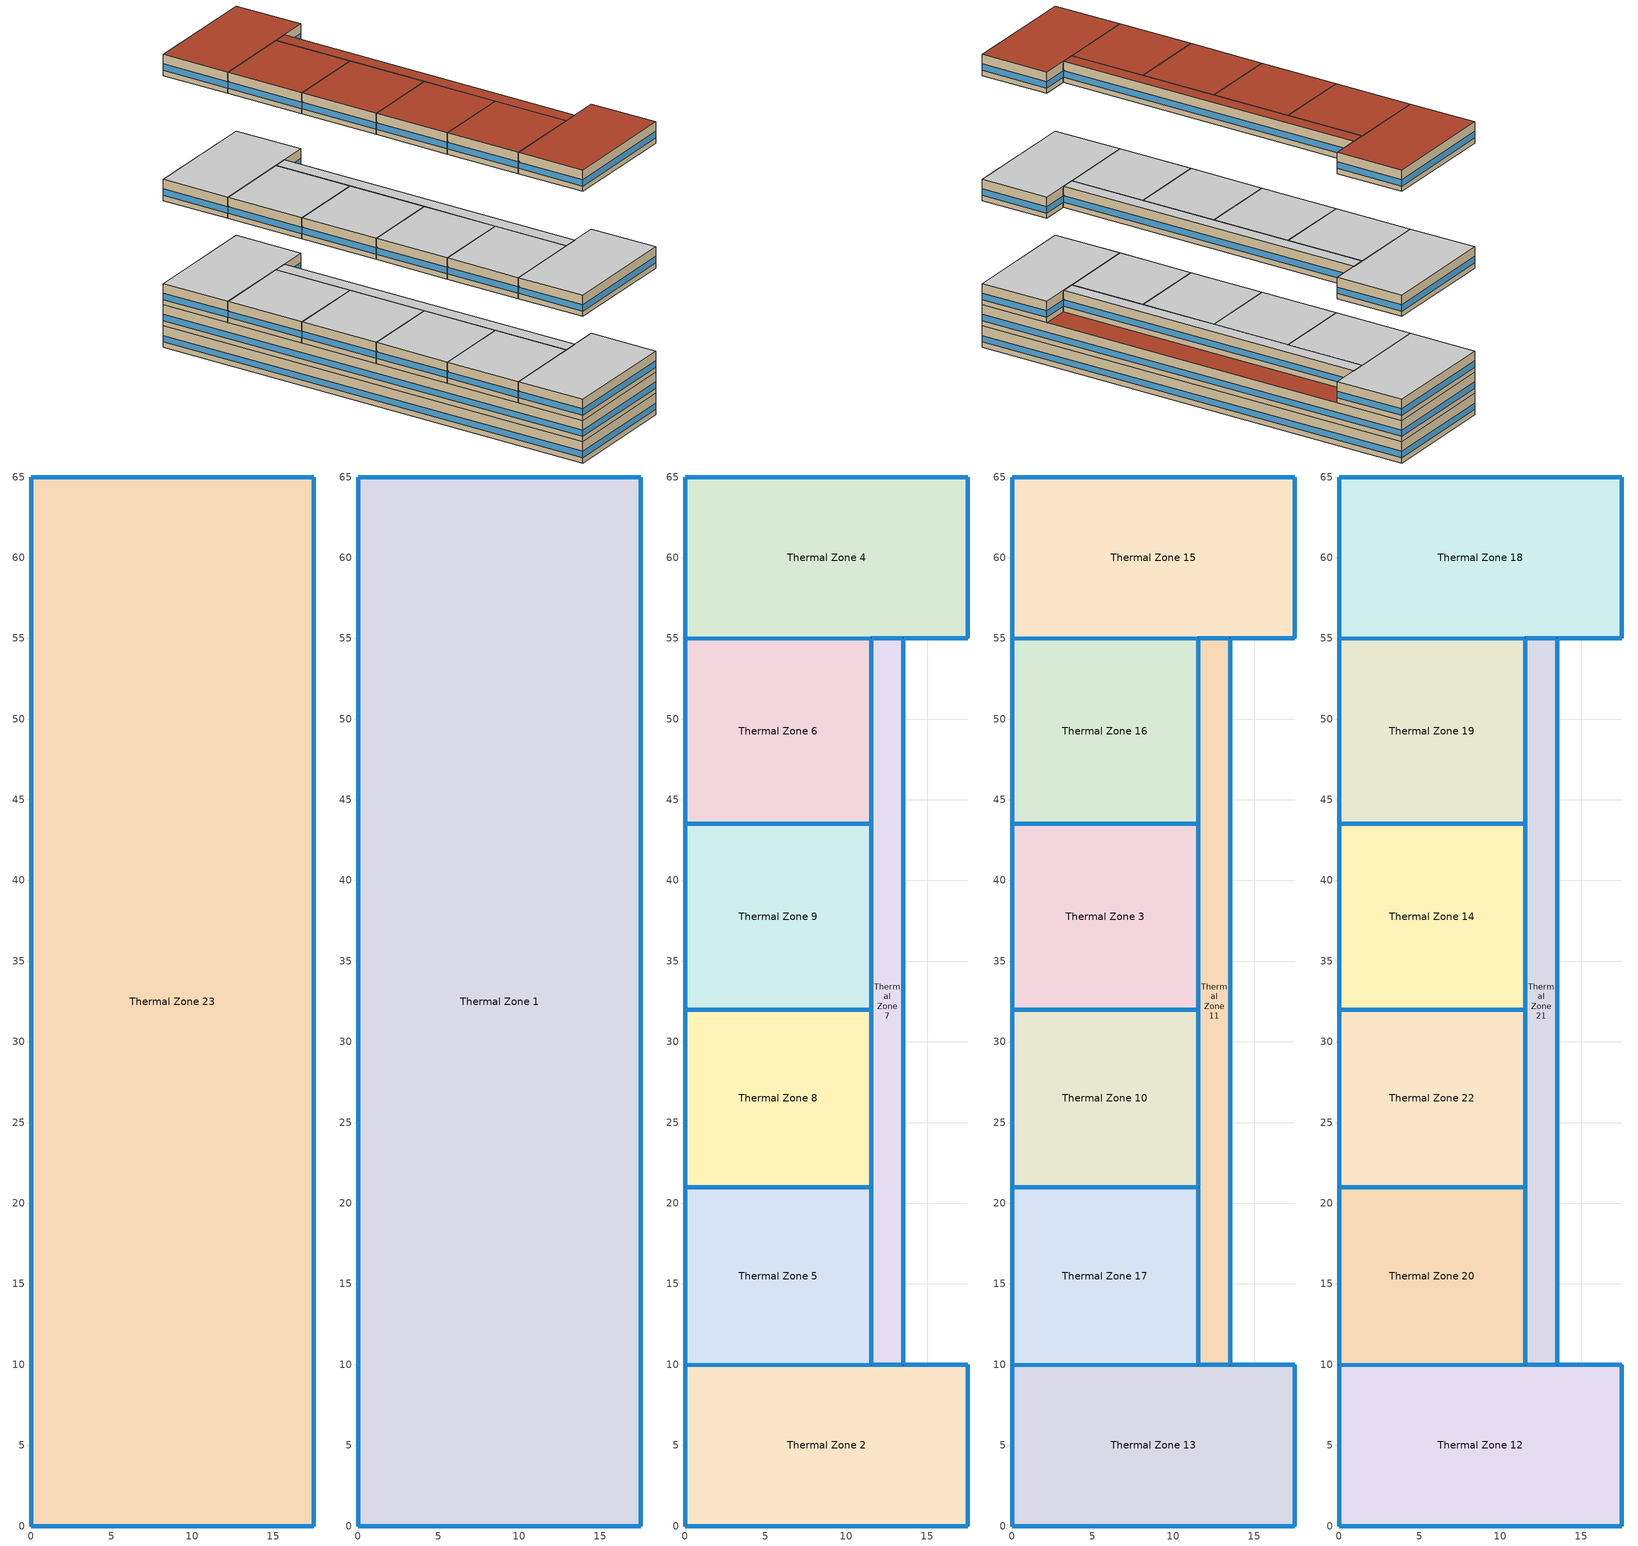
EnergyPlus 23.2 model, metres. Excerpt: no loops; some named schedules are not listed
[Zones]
Thermal Zone 23
 floor ground (Generic Ground Slab 6A pre1980): 17.53,65 17.53,0 0,0 0,65 z0
 wall outside (Surface 149 c tbd): 0,0 17.53,0 z0:3.05
 wall outside (Surface 150 c tbd): 0,65 0,0 z0:3.05
 wall outside (Surface 151 c tbd): 17.53,65 0,65 z0:3.05
 wall outside (Surface 152 c tbd): 17.53,0 17.53,65 z0:3.05
 window (Customized Fenestration: u=3.36): 0.03,0 17.5,0 / 0,64.97 0,0.03 / 17.5,65 0.03,65 / 17.53,0.03 17.53,64.97 z0.76:1.68
 roof outside (Typical IEAD Roof pre1980): 17.53,0 17.53,65 0,65 0,0 z3.05
Thermal Zone 1
 floor ground (Generic Ground Slab 6A pre1980): 17.53,65 17.53,0 0,0 0,65 z3.05
 wall outside (Surface 155 c tbd): 0,0 17.53,0 z3.05:6.1
 wall outside (Surface 156 c tbd): 0,65 0,0 z3.05:6.1
 wall outside (Surface 157 c tbd): 17.53,65 0,65 z3.05:6.1
 wall outside (Surface 158 c tbd): 17.53,0 17.53,65 z3.05:6.1
 window (Customized Fenestration: u=3.36): 0.03,0 17.5,0 / 0,64.97 0,0.03 / 17.5,65 0.03,65 / 17.53,0.03 17.53,64.97 z3.81:4.73
 roof outside (Surface 159 c tbd): 17.53,0 17.53,65 0,65 0,0 z6.1
Thermal Zone 2
 floor ground (Generic Ground Slab 6A pre1980): 17.53,10 17.53,0 0,0 0,9.97 11.53,10 z6.1
 wall outside (Generic Exterior Wall Uninsulated): 13.53,10 11.53,10 0,9.97 z6.1:9.14
 wall outside (Surface 3 c tbd): 17.53,10 13.53,10 z6.1:9.14
 wall outside (Surface 4 c tbd): 17.53,0 17.53,10 z6.1:9.14
 wall outside (Surface 5 c tbd): 0,0 17.53,0 z6.1:9.14
 wall outside (Surface 6 c tbd): 0,9.97 0,0 z6.1:9.14
 window (Customized Fenestration: u=3.36): 13.5,10 11.56,10 z6.86:7.8; 17.5,10 13.56,10 / 17.53,0.03 17.53,9.97 / 0.03,0 17.5,0 / 0,9.94 0,0.03 / 11.5,10 0.03,9.97 z6.86:7.78
 ceiling adiabatic (Generic Interior Floor): 17.53,0 17.53,10 11.53,10 0,9.97 0,0 z9.14
Thermal Zone 4
 floor ground (Generic Ground Slab 6A pre1980): 17.53,65 17.53,55 11.53,55 0,54.97 0,65 z6.1
 wall outside (Surface 43 c tbd): 0,65 0,54.97 z6.1:9.14
 wall outside (Surface 44 c tbd): 17.53,65 0,65 z6.1:9.14
 wall outside (Surface 45 c tbd): 17.53,55 17.53,65 z6.1:9.14
 wall outside (Surface 46 c tbd): 13.53,55 17.53,55 z6.1:9.14
 wall outside (Generic Exterior Wall Uninsulated): 0,54.97 11.53,55 13.53,55 z6.1:9.14
 window (Customized Fenestration: u=3.36): 0,64.97 0,55 / 17.5,65 0.03,65 / 17.53,55.03 17.53,64.97 / 13.56,55 17.5,55 / 0.03,54.97 11.5,55 z6.86:7.78; 11.56,55 13.5,55 z6.86:7.8
 ceiling adiabatic (Generic Interior Floor): 0,54.97 11.53,55 17.53,55 17.53,65 0,65 z9.14
Thermal Zone 5
 floor ground (Generic Ground Slab 6A pre1980): 11.53,21 11.53,10 0,9.97 0,21 z6.1
 wall outside (Generic Exterior Wall Uninsulated): 0,9.97 11.53,10 11.53,21 0,21 z6.1:9.14
 wall outside (Surface 12 c tbd): 0,21 0,9.97 z6.1:9.14
 window (Customized Fenestration: u=3.36): 11.53,10.03 11.53,20.97 / 0.03,9.97 11.5,10 / 0,20.97 0,10 / 11.5,21 0.03,21 z6.86:7.78
 ceiling adiabatic (Generic Interior Floor): 0,9.97 11.53,10 11.53,21 0,21 z9.14
Thermal Zone 6
 floor ground (Generic Ground Slab 6A pre1980): 11.53,55 11.53,43.5 0,43.5 0,54.97 z6.1
 wall outside (Surface 37 c tbd): 0,54.97 0,43.5 z6.1:9.14
 wall outside (Generic Exterior Wall Uninsulated): 0,43.5 11.53,43.5 11.53,55 0,54.97 z6.1:9.14
 window (Customized Fenestration: u=3.36): 0,54.94 0,43.53 / 11.5,55 0.03,54.97 / 11.53,43.53 11.53,54.97 / 0.03,43.5 11.5,43.5 z6.86:7.78
 ceiling adiabatic (Generic Interior Floor): 11.53,43.5 11.53,55 0,54.97 0,43.5 z9.14
Thermal Zone 7
 floor ground (Generic Ground Slab 6A pre1980): 13.53,55 13.53,10 11.53,10 11.53,55 z6.1
 wall outside (Surface 16 c tbd): 13.53,10 13.53,55 z6.1:9.14
 wall outside (Generic Exterior Wall Uninsulated): 13.53,55 11.53,55 11.53,43.5 11.53,32 11.53,21 11.53,10 13.53,10 z6.1:9.14
 window (Customized Fenestration: u=3.36): 13.53,10.03 13.53,54.97 z6.86:7.77; 11.56,10 13.5,10 / 13.5,55 11.56,55 z6.86:7.8; 11.53,20.97 11.53,10.03 / 11.53,31.97 11.53,21.03 / 11.53,43.47 11.53,32.03 / 11.53,54.97 11.53,43.53 z6.86:7.78
 ceiling adiabatic (Generic Interior Floor): 13.53,10 13.53,55 11.53,55 11.53,10 z9.14
Thermal Zone 8
 floor ground (Generic Ground Slab 6A pre1980): 11.53,32 11.53,21 0,21 0,32 z6.1
 wall outside (Generic Exterior Wall Uninsulated): 0,21 11.53,21 11.53,32 0,32 z6.1:9.14
 wall outside (Surface 27 c tbd): 0,32 0,21 z6.1:9.14
 window (Customized Fenestration: u=3.36): 11.53,21.03 11.53,31.97 / 0.03,21 11.5,21 / 0,31.97 0,21.03 / 11.5,32 0.03,32 z6.86:7.78
 ceiling adiabatic (Generic Interior Floor): 11.53,21 11.53,32 0,32 0,21 z9.14
Thermal Zone 9
 floor ground (Generic Ground Slab 6A pre1980): 11.53,43.5 11.53,32 0,32 0,43.5 z6.1
 wall outside (Generic Exterior Wall Uninsulated): 0,32 11.53,32 11.53,43.5 0,43.5 z6.1:9.14
 wall outside (Surface 33 c tbd): 0,43.5 0,32 z6.1:9.14
 window (Customized Fenestration: u=3.36): 11.53,32.03 11.53,43.47 / 0.03,32 11.5,32 / 0,43.47 0,32.03 / 11.5,43.5 0.03,43.5 z6.86:7.78
 ceiling adiabatic (Generic Interior Floor): 11.53,32 11.53,43.5 0,43.5 0,32 z9.14
Thermal Zone 10
 floor adiabatic (Generic Interior Floor): 11.53,32 11.53,21 0,21 0,32 z21.1
 wall outside (Surface 57 c tbd): 11.53,21 11.53,32 z21.1:24.14
 wall outside (Surface 58 c tbd): 0,21 11.53,21 z21.1:24.14
 wall outside (Surface 59 c tbd): 0,32 0,21 z21.1:24.14
 wall outside (Surface 60 c tbd): 11.53,32 0,32 z21.1:24.14
 window (Customized Fenestration: u=3.36): 11.53,21.03 11.53,31.97 / 0.03,21 11.5,21 / 0,31.97 0,21.03 / 11.5,32 0.03,32 z21.86:22.78
 ceiling adiabatic (Generic Interior Floor): 11.53,21 11.53,32 0,32 0,21 z24.14
Thermal Zone 11
 floor adiabatic (Generic Interior Floor): 13.53,55 13.53,10 11.53,10 11.53,55 z21.1
 wall outside (Surface 63 c tbd): 13.53,10 13.53,55 z21.1:24.14
 wall outside (Surface 64 c tbd): 11.53,10 13.53,10 z21.1:24.14
 wall outside (Surface 65 c tbd): 11.53,21 11.53,10 z21.1:24.14
 wall outside (Surface 66 c tbd): 11.53,32 11.53,21 z21.1:24.14
 wall outside (Surface 67 c tbd): 11.53,43.5 11.53,32 z21.1:24.14
 wall outside (Surface 68 c tbd): 11.53,55 11.53,43.5 z21.1:24.14
 wall outside (Surface 69 c tbd): 13.53,55 11.53,55 z21.1:24.14
 window (Customized Fenestration: u=3.36): 13.53,10.03 13.53,54.97 z21.86:22.77; 11.56,10 13.5,10 / 13.5,55 11.56,55 z21.86:22.8; 11.53,20.97 11.53,10.03 / 11.53,31.97 11.53,21.03 / 11.53,43.47 11.53,32.03 / 11.53,54.97 11.53,43.53 z21.86:22.78
 ceiling adiabatic (Generic Interior Floor): 13.53,10 13.53,55 11.53,55 11.53,10 z24.14
Thermal Zone 13
 floor adiabatic (Generic Interior Floor): 17.53,10 17.53,0 0,0 0,9.97 11.53,10 z21.1
 wall outside (Surface 72 c tbd): 13.53,10 11.53,10 z21.1:24.14
 wall outside (Surface 73 c tbd): 17.53,10 13.53,10 z21.1:24.14
 wall outside (Surface 74 c tbd): 17.53,0 17.53,10 z21.1:24.14
 wall outside (Surface 75 c tbd): 0,0 17.53,0 z21.1:24.14
 wall outside (Surface 76 c tbd): 0,9.97 0,0 z21.1:24.14
 wall outside (Surface 77 c tbd): 11.53,10 0,9.97 z21.1:24.14
 window (Customized Fenestration: u=3.36): 13.5,10 11.56,10 z21.86:22.8; 17.5,10 13.56,10 / 17.53,0.03 17.53,9.97 / 0.03,0 17.5,0 / 0,9.94 0,0.03 / 11.5,10 0.03,9.97 z21.86:22.78
 ceiling adiabatic (Generic Interior Floor): 17.53,0 17.53,10 11.53,10 0,9.97 0,0 z24.14
Thermal Zone 15
 floor adiabatic (Generic Interior Floor): 17.53,65 17.53,55 11.53,55 0,54.97 0,65 z21.1
 wall outside (Surface 80 c tbd): 0,65 0,54.97 z21.1:24.14
 wall outside (Surface 81 c tbd): 17.53,65 0,65 z21.1:24.14
 wall outside (Surface 82 c tbd): 17.53,55 17.53,65 z21.1:24.14
 wall outside (Surface 83 c tbd): 13.53,55 17.53,55 z21.1:24.14
 wall outside (Surface 84 c tbd): 11.53,55 13.53,55 z21.1:24.14
 wall outside (Surface 85 c tbd): 0,54.97 11.53,55 z21.1:24.14
 window (Customized Fenestration: u=3.36): 0,64.97 0,55 / 17.5,65 0.03,65 / 17.53,55.03 17.53,64.97 / 13.56,55 17.5,55 / 0.03,54.97 11.5,55 z21.86:22.78; 11.56,55 13.5,55 z21.86:22.8
 ceiling adiabatic (Generic Interior Floor): 0,54.97 11.53,55 17.53,55 17.53,65 0,65 z24.14
Thermal Zone 16
 floor adiabatic (Generic Interior Floor): 11.53,55 11.53,43.5 0,43.5 0,54.97 z21.1
 wall outside (Surface 88 c tbd): 0,54.97 0,43.5 z21.1:24.14
 wall outside (Surface 89 c tbd): 11.53,55 0,54.97 z21.1:24.14
 wall outside (Surface 90 c tbd): 11.53,43.5 11.53,55 z21.1:24.14
 wall outside (Surface 91 c tbd): 0,43.5 11.53,43.5 z21.1:24.14
 window (Customized Fenestration: u=3.36): 0,54.94 0,43.53 / 11.5,55 0.03,54.97 / 11.53,43.53 11.53,54.97 / 0.03,43.5 11.5,43.5 z21.86:22.78
 ceiling adiabatic (Generic Interior Floor): 11.53,43.5 11.53,55 0,54.97 0,43.5 z24.14
Thermal Zone 17
 floor adiabatic (Generic Interior Floor): 11.53,21 11.53,10 0,9.97 0,21 z21.1
 wall outside (Surface 94 c tbd): 11.53,10 11.53,21 z21.1:24.14
 wall outside (Surface 95 c tbd): 0,9.97 11.53,10 z21.1:24.14
 wall outside (Surface 96 c tbd): 0,21 0,9.97 z21.1:24.14
 wall outside (Surface 97 c tbd): 11.53,21 0,21 z21.1:24.14
 window (Customized Fenestration: u=3.36): 11.53,10.03 11.53,20.97 / 0.03,9.97 11.5,10 / 0,20.97 0,10 / 11.5,21 0.03,21 z21.86:22.78
 ceiling adiabatic (Generic Interior Floor): 0,9.97 11.53,10 11.53,21 0,21 z24.14
Thermal Zone 3
 floor adiabatic (Generic Interior Floor): 11.53,43.5 11.53,32 0,32 0,43.5 z21.1
 wall outside (Surface 51 c tbd): 11.53,32 11.53,43.5 z21.1:24.14
 wall outside (Surface 52 c tbd): 0,32 11.53,32 z21.1:24.14
 wall outside (Surface 53 c tbd): 0,43.5 0,32 z21.1:24.14
 wall outside (Surface 54 c tbd): 11.53,43.5 0,43.5 z21.1:24.14
 window (Customized Fenestration: u=3.36): 11.53,32.03 11.53,43.47 / 0.03,32 11.5,32 / 0,43.47 0,32.03 / 11.5,43.5 0.03,43.5 z21.86:22.78
 ceiling adiabatic (Generic Interior Floor): 11.53,32 11.53,43.5 0,43.5 0,32 z24.14
Thermal Zone 12
 floor adiabatic (Generic Interior Floor): 17.53,10 17.53,0 0,0 0,9.97 11.53,10 z39.1
 wall outside (Surface 141 c tbd): 13.53,10 11.53,10 z39.1:42.14
 wall outside (Surface 142 c tbd): 17.53,10 13.53,10 z39.1:42.14
 wall outside (Surface 143 c tbd): 17.53,0 17.53,10 z39.1:42.14
 wall outside (Surface 144 c tbd): 0,0 17.53,0 z39.1:42.14
 wall outside (Surface 145 c tbd): 0,9.97 0,0 z39.1:42.14
 wall outside (Surface 146 c tbd): 11.53,10 0,9.97 z39.1:42.14
 window (Customized Fenestration: u=3.36): 13.5,10 11.56,10 z39.86:40.8; 17.5,10 13.56,10 / 17.53,0.03 17.53,9.97 / 0.03,0 17.5,0 / 0,9.94 0,0.03 / 11.5,10 0.03,9.97 z39.86:40.78
 roof outside (Surface 147 c tbd): 17.53,0 17.53,10 11.53,10 0,9.97 0,0 z42.14
Thermal Zone 14
 floor adiabatic (Generic Interior Floor): 11.53,43.5 11.53,32 0,32 0,43.5 z39.1
 wall outside (Surface 120 c tbd): 11.53,32 11.53,43.5 z39.1:42.14
 wall outside (Surface 121 c tbd): 0,32 11.53,32 z39.1:42.14
 wall outside (Surface 122 c tbd): 0,43.5 0,32 z39.1:42.14
 wall outside (Surface 123 c tbd): 11.53,43.5 0,43.5 z39.1:42.14
 window (Customized Fenestration: u=3.36): 11.53,32.03 11.53,43.47 / 0.03,32 11.5,32 / 0,43.47 0,32.03 / 11.5,43.5 0.03,43.5 z39.86:40.78
 roof outside (Surface 124 c tbd): 11.53,32 11.53,43.5 0,43.5 0,32 z42.14
Thermal Zone 18
 floor adiabatic (Generic Interior Floor): 17.53,65 17.53,55 11.53,55 0,54.97 0,65 z39.1
 wall outside (Surface 100 c tbd): 0,65 0,54.97 z39.1:42.14
 wall outside (Surface 101 c tbd): 17.53,65 0,65 z39.1:42.14
 wall outside (Surface 102 c tbd): 17.53,55 17.53,65 z39.1:42.14
 wall outside (Surface 103 c tbd): 13.53,55 17.53,55 z39.1:42.14
 wall outside (Surface 104 c tbd): 11.53,55 13.53,55 z39.1:42.14
 wall outside (Surface 105 c tbd): 0,54.97 11.53,55 z39.1:42.14
 window (Customized Fenestration: u=3.36): 0,64.97 0,55 / 17.5,65 0.03,65 / 17.53,55.03 17.53,64.97 / 13.56,55 17.5,55 / 0.03,54.97 11.5,55 z39.86:40.78; 11.56,55 13.5,55 z39.86:40.8
 roof outside (Surface 106 c tbd): 0,54.97 11.53,55 17.53,55 17.53,65 0,65 z42.14
Thermal Zone 19
 floor adiabatic (Generic Interior Floor): 11.53,55 11.53,43.5 0,43.5 0,54.97 z39.1
 wall outside (Surface 108 c tbd): 0,54.97 0,43.5 z39.1:42.14
 wall outside (Surface 109 c tbd): 11.53,55 0,54.97 z39.1:42.14
 wall outside (Surface 110 c tbd): 11.53,43.5 11.53,55 z39.1:42.14
 wall outside (Surface 111 c tbd): 0,43.5 11.53,43.5 z39.1:42.14
 window (Customized Fenestration: u=3.36): 0,54.94 0,43.53 / 11.5,55 0.03,54.97 / 11.53,43.53 11.53,54.97 / 0.03,43.5 11.5,43.5 z39.86:40.78
 roof outside (Surface 112 c tbd): 11.53,43.5 11.53,55 0,54.97 0,43.5 z42.14
Thermal Zone 20
 floor adiabatic (Generic Interior Floor): 11.53,21 11.53,10 0,9.97 0,21 z39.1
 wall outside (Surface 114 c tbd): 11.53,10 11.53,21 z39.1:42.14
 wall outside (Surface 115 c tbd): 0,9.97 11.53,10 z39.1:42.14
 wall outside (Surface 116 c tbd): 0,21 0,9.97 z39.1:42.14
 wall outside (Surface 117 c tbd): 11.53,21 0,21 z39.1:42.14
 window (Customized Fenestration: u=3.36): 11.53,10.03 11.53,20.97 / 0.03,9.97 11.5,10 / 0,20.97 0,10 / 11.5,21 0.03,21 z39.86:40.78
 roof outside (Surface 118 c tbd): 0,9.97 11.53,10 11.53,21 0,21 z42.14
Thermal Zone 21
 floor adiabatic (Generic Interior Floor): 13.53,55 13.53,10 11.53,10 11.53,55 z39.1
 wall outside (Surface 126 c tbd): 13.53,10 13.53,55 z39.1:42.14
 wall outside (Surface 127 c tbd): 11.53,10 13.53,10 z39.1:42.14
 wall outside (Surface 128 c tbd): 11.53,21 11.53,10 z39.1:42.14
 wall outside (Surface 129 c tbd): 11.53,32 11.53,21 z39.1:42.14
 wall outside (Surface 130 c tbd): 11.53,43.5 11.53,32 z39.1:42.14
 wall outside (Surface 131 c tbd): 11.53,55 11.53,43.5 z39.1:42.14
 wall outside (Surface 132 c tbd): 13.53,55 11.53,55 z39.1:42.14
 window (Customized Fenestration: u=3.36): 13.53,10.03 13.53,54.97 z39.86:40.77; 11.56,10 13.5,10 / 13.5,55 11.56,55 z39.86:40.8; 11.53,20.97 11.53,10.03 / 11.53,31.97 11.53,21.03 / 11.53,43.47 11.53,32.03 / 11.53,54.97 11.53,43.53 z39.86:40.78
 roof outside (Surface 133 c tbd): 13.53,10 13.53,55 11.53,55 11.53,10 z42.14
Thermal Zone 22
 floor adiabatic (Generic Interior Floor): 11.53,32 11.53,21 0,21 0,32 z39.1
 wall outside (Surface 135 c tbd): 11.53,21 11.53,32 z39.1:42.14
 wall outside (Surface 136 c tbd): 0,21 11.53,21 z39.1:42.14
 wall outside (Surface 137 c tbd): 0,32 0,21 z39.1:42.14
 wall outside (Surface 138 c tbd): 11.53,32 0,32 z39.1:42.14
 window (Customized Fenestration: u=3.36): 11.53,21.03 11.53,31.97 / 0.03,21 11.5,21 / 0,31.97 0,21.03 / 11.5,32 0.03,32 z39.86:40.78
 roof outside (Surface 139 c tbd): 11.53,21 11.53,32 0,32 0,21 z42.14
[Building]
Building 1
[Site:Location]
Montreal Int'l: Latitude {deg}=45.47; Longitude {deg}=-73.75; Time Zone {hr}=-5; Elevation {m}=36
[SizingPeriod:DesignDay] Month=7; Day of Month=21; Day Type=SummerDesignDay; Daily Dry-Bulb Temperature Range {deltaC}=9.3; Dry-Bulb Temperature Range Modifier Type=DefaultMultipliers; Barometric Pressure {Pa}=100893; Wind Speed {m/s}=4.9; Wind Direction {deg}=220; Rain Indicator=No; Snow Indicator=No; Daylight Saving Time Indicator=No; Solar Model Indicator=ASHRAETau; ASHRAE Clear Sky Optical Depth for Beam Irradiance (taub)=0.465; ASHRAE Clear Sky Optical Depth for Diffuse Irradiance (taud)=1.966; Begin Environment Reset Mode=FullResetAtBeginEnvironment
Name | Maximum Dry-Bulb Temperature {C} | Humidity Condition Type | Wetbulb or DewPoint at Maximum Dry-Bulb {C} | Enthalpy at Maximum Dry-Bulb {J/kg}
Montreal Int'l Ann Clg .4% Condns DB=>MWB | 30 | Wetbulb | 22.1
Montreal Int'l Ann Clg .4% Condns DP=>MDB | 26 | Dewpoint | 21.6
Montreal Int'l Ann Clg .4% Condns Enth=>MDB | 28.1 | Enthalpy |  | 69300
Montreal Int'l Ann Clg .4% Condns WB=>MDB | 28.1 | Wetbulb | 23.2
[Material] Thermal Absorptance=0.9
Name | Roughness | Thickness {m} | Conductivity {W/m-K} | Density {kg/m3} | Specific Heat {J/kg-K} | Solar Absorptance | Visible Absorptance
Generic Acoustic Tile | MediumSmooth | 0.02 | 0.06 | 368 | 590 | 0.2 | 0.2
Generic Brick | MediumRough | 0.1 | 0.9 | 1920 | 790 | 0.65 | 0.65
Generic Ceiling Air Gap | Smooth | 0.1 | 0.556 | 1.28 | 1000 | 0.7 | 0.7
Generic Gypsum Board | MediumSmooth | 0.0127 | 0.16 | 800 | 1090 | 0.5 | 0.5
Generic HW Concrete | MediumRough | 0.2 | 1.95 | 2240 | 900 | 0.8 | 0.8
Generic LW Concrete | MediumRough | 0.1 | 0.53 | 1280 | 840 | 0.8 | 0.8
Generic Wall Air Gap | Smooth | 0.1 | 0.667 | 1.28 | 1000 | 0.7 | 0.7
Metal Roof Surface 2 | Smooth | 0.0008 | 45.28 | 7824 | 500 | 0.7 | 0.7
Roof Membrane 1 | VeryRough | 0.0095 | 0.16 | 1121.29 | 1460 | 0.7 | 0.7
Surface 100 m tbd | MediumRough | 0.0832985 | 0.53 | 1280 | 840 | 0.8 | 0.8
Surface 101 m tbd; Surface 144 m tbd | MediumRough | 0.0834123 | 0.53 | 1280 | 840 | 0.8 | 0.8
Surface 102 m tbd; Surface 143 m tbd | MediumRough | 0.0825073 | 0.53 | 1280 | 840 | 0.8 | 0.8
Surface 103 m tbd; Surface 142 m tbd | MediumRough | 0.0813394 | 0.53 | 1280 | 840 | 0.8 | 0.8
Surface 104 m tbd; Surface 105 m tbd; Surface 109 m tbd; Surface 110 m tbd; Surface 111 m tbd; Surface 114 m tbd; Surface 115 m tbd; Surface 117 m tbd; Surface 120 m tbd; Surface 121 m tbd; Surface 123 m tbd; Surface 127 m tbd; Surface 128 m tbd; Surface 129 m tbd; Surface 130 m tbd; Surface 131 m tbd; Surface 132 m tbd; Surface 135 m tbd; Surface 136 m tbd; Surface 138 m tbd; Surface 141 m tbd; Surface 146 m tbd; Surface 51 m tbd; Surface 52 m tbd; Surface 54 m tbd; Surface 57 m tbd; Surface 58 m tbd; Surface 60 m tbd; Surface 64 m tbd; Surface 65 m tbd; Surface 66 m tbd; Surface 67 m tbd; Surface 68 m tbd; Surface 69 m tbd; Surface 72 m tbd; Surface 77 m tbd; Surface 84 m tbd; Surface 85 m tbd; Surface 89 m tbd; Surface 90 m tbd; Surface 91 m tbd; Surface 94 m tbd; Surface 95 m tbd; Surface 97 m tbd | MediumRough | 0.0957656 | 0.53 | 1280 | 840 | 0.8 | 0.8
Surface 108 m tbd | MediumRough | 0.084167 | 0.53 | 1280 | 840 | 0.8 | 0.8
Surface 116 m tbd | MediumRough | 0.084148 | 0.53 | 1280 | 840 | 0.8 | 0.8
Surface 12 m tbd | MediumRough | 0.0912917 | 0.53 | 1280 | 840 | 0.8 | 0.8
Surface 122 m tbd | MediumRough | 0.0841682 | 0.53 | 1280 | 840 | 0.8 | 0.8
Surface 126 m tbd | MediumRough | 0.084522 | 0.53 | 1280 | 840 | 0.8 | 0.8
Surface 137 m tbd | MediumRough | 0.0841466 | 0.53 | 1280 | 840 | 0.8 | 0.8
Surface 145 m tbd | MediumRough | 0.0832905 | 0.53 | 1280 | 840 | 0.8 | 0.8
Surface 149 m tbd; Surface 151 m tbd | MediumRough | 0.0846712 | 0.53 | 1280 | 840 | 0.8 | 0.8
Surface 150 m tbd; Surface 152 m tbd | MediumRough | 0.0855944 | 0.53 | 1280 | 840 | 0.8 | 0.8
Surface 155 m tbd; Surface 157 m tbd; Surface 44 m tbd; Surface 5 m tbd | MediumRough | 0.0904264 | 0.53 | 1280 | 840 | 0.8 | 0.8
Surface 156 m tbd | MediumRough | 0.0914802 | 0.53 | 1280 | 840 | 0.8 | 0.8
Surface 158 m tbd | MediumRough | 0.0912167 | 0.53 | 1280 | 840 | 0.8 | 0.8
Surface 16 m tbd | MediumRough | 0.0858149 | 0.53 | 1280 | 840 | 0.8 | 0.8
Surface 27 m tbd | MediumRough | 0.0912901 | 0.53 | 1280 | 840 | 0.8 | 0.8
Surface 3 m tbd; Surface 46 m tbd | MediumRough | 0.0825361 | 0.53 | 1280 | 840 | 0.8 | 0.8
Surface 33 m tbd | MediumRough | 0.0913155 | 0.53 | 1280 | 840 | 0.8 | 0.8
Surface 37 m tbd | MediumRough | 0.091314 | 0.53 | 1280 | 840 | 0.8 | 0.8
Surface 4 m tbd; Surface 45 m tbd | MediumRough | 0.0893638 | 0.53 | 1280 | 840 | 0.8 | 0.8
Surface 43 m tbd | MediumRough | 0.0902927 | 0.53 | 1280 | 840 | 0.8 | 0.8
Surface 53 m tbd | MediumRough | 0.0844925 | 0.53 | 1280 | 840 | 0.8 | 0.8
Surface 59 m tbd | MediumRough | 0.0844708 | 0.53 | 1280 | 840 | 0.8 | 0.8
Surface 6 m tbd | MediumRough | 0.0902834 | 0.53 | 1280 | 840 | 0.8 | 0.8
Surface 63 m tbd | MediumRough | 0.084849 | 0.53 | 1280 | 840 | 0.8 | 0.8
Surface 73 m tbd; Surface 83 m tbd | MediumRough | 0.0816422 | 0.53 | 1280 | 840 | 0.8 | 0.8
Surface 74 m tbd; Surface 82 m tbd | MediumRough | 0.0828189 | 0.53 | 1280 | 840 | 0.8 | 0.8
Surface 75 m tbd; Surface 81 m tbd | MediumRough | 0.0837308 | 0.53 | 1280 | 840 | 0.8 | 0.8
Surface 76 m tbd | MediumRough | 0.0836081 | 0.53 | 1280 | 840 | 0.8 | 0.8
Surface 80 m tbd | MediumRough | 0.0836162 | 0.53 | 1280 | 840 | 0.8 | 0.8
Surface 88 m tbd | MediumRough | 0.0844913 | 0.53 | 1280 | 840 | 0.8 | 0.8
Surface 96 m tbd | MediumRough | 0.0844721 | 0.53 | 1280 | 840 | 0.8 | 0.8
[Material:NoMass] Roughness=Smooth; Thermal Absorptance=0.9; Solar Absorptance=0.7; Visible Absorptance=0.7
Name | Thermal Resistance {m2-K/W}
Surface 106 m tbd | 1.84353
Surface 112 m tbd | 2.32557
Surface 118 m tbd | 2.32463
Surface 124 m tbd; Surface 139 m tbd | 2.32511
Surface 133 m tbd | 1.35246
Surface 147 m tbd | 1.84321
Surface 159 m tbd | 2.53336
Typical Insulation R-1.2 Pre1980roof | 2.73841
Typical Insulation R1.5 ground Pre1980 | 1.5
[WindowMaterial:SimpleGlazingSystem]
Fenestration U=3.32 0.66 1: U-Factor {W/m2-K}=3.32; Solar Heat Gain Coefficient=0.66; Visible Transmittance=0.21
[Construction]
Customized Fenestration: u=3.36: Fenestration U=3.32 0.66 1
Generic Exterior Wall Uninsulated: Generic Brick, Generic LW Concrete, Generic Wall Air Gap, Generic Gypsum Board
Generic Ground Slab 6A pre1980: Typical Insulation R1.5 ground Pre1980, Generic HW Concrete
Generic Interior Floor: Generic Acoustic Tile, Generic Ceiling Air Gap, Generic LW Concrete
Surface 100 c tbd: Generic Brick, Surface 100 m tbd, Generic Wall Air Gap, Generic Gypsum Board
Surface 101 c tbd: Generic Brick, Surface 101 m tbd, Generic Wall Air Gap, Generic Gypsum Board
Surface 102 c tbd: Generic Brick, Surface 102 m tbd, Generic Wall Air Gap, Generic Gypsum Board
Surface 103 c tbd: Generic Brick, Surface 103 m tbd, Generic Wall Air Gap, Generic Gypsum Board
Surface 104 c tbd: Generic Brick, Surface 104 m tbd, Generic Wall Air Gap, Generic Gypsum Board
Surface 105 c tbd: Generic Brick, Surface 105 m tbd, Generic Wall Air Gap, Generic Gypsum Board
Surface 106 c tbd: Roof Membrane 1, Surface 106 m tbd, Metal Roof Surface 2
Surface 108 c tbd: Generic Brick, Surface 108 m tbd, Generic Wall Air Gap, Generic Gypsum Board
Surface 109 c tbd: Generic Brick, Surface 109 m tbd, Generic Wall Air Gap, Generic Gypsum Board
Surface 110 c tbd: Generic Brick, Surface 110 m tbd, Generic Wall Air Gap, Generic Gypsum Board
Surface 111 c tbd: Generic Brick, Surface 111 m tbd, Generic Wall Air Gap, Generic Gypsum Board
Surface 112 c tbd: Roof Membrane 1, Surface 112 m tbd, Metal Roof Surface 2
Surface 114 c tbd: Generic Brick, Surface 114 m tbd, Generic Wall Air Gap, Generic Gypsum Board
Surface 115 c tbd: Generic Brick, Surface 115 m tbd, Generic Wall Air Gap, Generic Gypsum Board
Surface 116 c tbd: Generic Brick, Surface 116 m tbd, Generic Wall Air Gap, Generic Gypsum Board
Surface 117 c tbd: Generic Brick, Surface 117 m tbd, Generic Wall Air Gap, Generic Gypsum Board
Surface 118 c tbd: Roof Membrane 1, Surface 118 m tbd, Metal Roof Surface 2
Surface 12 c tbd: Generic Brick, Surface 12 m tbd, Generic Wall Air Gap, Generic Gypsum Board
Surface 120 c tbd: Generic Brick, Surface 120 m tbd, Generic Wall Air Gap, Generic Gypsum Board
Surface 121 c tbd: Generic Brick, Surface 121 m tbd, Generic Wall Air Gap, Generic Gypsum Board
Surface 122 c tbd: Generic Brick, Surface 122 m tbd, Generic Wall Air Gap, Generic Gypsum Board
Surface 123 c tbd: Generic Brick, Surface 123 m tbd, Generic Wall Air Gap, Generic Gypsum Board
Surface 124 c tbd: Roof Membrane 1, Surface 124 m tbd, Metal Roof Surface 2
Surface 126 c tbd: Generic Brick, Surface 126 m tbd, Generic Wall Air Gap, Generic Gypsum Board
Surface 127 c tbd: Generic Brick, Surface 127 m tbd, Generic Wall Air Gap, Generic Gypsum Board
Surface 128 c tbd: Generic Brick, Surface 128 m tbd, Generic Wall Air Gap, Generic Gypsum Board
Surface 129 c tbd: Generic Brick, Surface 129 m tbd, Generic Wall Air Gap, Generic Gypsum Board
Surface 130 c tbd: Generic Brick, Surface 130 m tbd, Generic Wall Air Gap, Generic Gypsum Board
Surface 131 c tbd: Generic Brick, Surface 131 m tbd, Generic Wall Air Gap, Generic Gypsum Board
Surface 132 c tbd: Generic Brick, Surface 132 m tbd, Generic Wall Air Gap, Generic Gypsum Board
Surface 133 c tbd: Roof Membrane 1, Surface 133 m tbd, Metal Roof Surface 2
Surface 135 c tbd: Generic Brick, Surface 135 m tbd, Generic Wall Air Gap, Generic Gypsum Board
Surface 136 c tbd: Generic Brick, Surface 136 m tbd, Generic Wall Air Gap, Generic Gypsum Board
Surface 137 c tbd: Generic Brick, Surface 137 m tbd, Generic Wall Air Gap, Generic Gypsum Board
Surface 138 c tbd: Generic Brick, Surface 138 m tbd, Generic Wall Air Gap, Generic Gypsum Board
Surface 139 c tbd: Roof Membrane 1, Surface 139 m tbd, Metal Roof Surface 2
Surface 141 c tbd: Generic Brick, Surface 141 m tbd, Generic Wall Air Gap, Generic Gypsum Board
Surface 142 c tbd: Generic Brick, Surface 142 m tbd, Generic Wall Air Gap, Generic Gypsum Board
Surface 143 c tbd: Generic Brick, Surface 143 m tbd, Generic Wall Air Gap, Generic Gypsum Board
Surface 144 c tbd: Generic Brick, Surface 144 m tbd, Generic Wall Air Gap, Generic Gypsum Board
Surface 145 c tbd: Generic Brick, Surface 145 m tbd, Generic Wall Air Gap, Generic Gypsum Board
Surface 146 c tbd: Generic Brick, Surface 146 m tbd, Generic Wall Air Gap, Generic Gypsum Board
Surface 147 c tbd: Roof Membrane 1, Surface 147 m tbd, Metal Roof Surface 2
Surface 149 c tbd: Generic Brick, Surface 149 m tbd, Generic Wall Air Gap, Generic Gypsum Board
Surface 150 c tbd: Generic Brick, Surface 150 m tbd, Generic Wall Air Gap, Generic Gypsum Board
Surface 151 c tbd: Generic Brick, Surface 151 m tbd, Generic Wall Air Gap, Generic Gypsum Board
Surface 152 c tbd: Generic Brick, Surface 152 m tbd, Generic Wall Air Gap, Generic Gypsum Board
Surface 155 c tbd: Generic Brick, Surface 155 m tbd, Generic Wall Air Gap, Generic Gypsum Board
Surface 156 c tbd: Generic Brick, Surface 156 m tbd, Generic Wall Air Gap, Generic Gypsum Board
Surface 157 c tbd: Generic Brick, Surface 157 m tbd, Generic Wall Air Gap, Generic Gypsum Board
Surface 158 c tbd: Generic Brick, Surface 158 m tbd, Generic Wall Air Gap, Generic Gypsum Board
Surface 159 c tbd: Roof Membrane 1, Surface 159 m tbd, Metal Roof Surface 2
Surface 16 c tbd: Generic Brick, Surface 16 m tbd, Generic Wall Air Gap, Generic Gypsum Board
Surface 27 c tbd: Generic Brick, Surface 27 m tbd, Generic Wall Air Gap, Generic Gypsum Board
Surface 3 c tbd: Generic Brick, Surface 3 m tbd, Generic Wall Air Gap, Generic Gypsum Board
Surface 33 c tbd: Generic Brick, Surface 33 m tbd, Generic Wall Air Gap, Generic Gypsum Board
Surface 37 c tbd: Generic Brick, Surface 37 m tbd, Generic Wall Air Gap, Generic Gypsum Board
Surface 4 c tbd: Generic Brick, Surface 4 m tbd, Generic Wall Air Gap, Generic Gypsum Board
Surface 43 c tbd: Generic Brick, Surface 43 m tbd, Generic Wall Air Gap, Generic Gypsum Board
Surface 44 c tbd: Generic Brick, Surface 44 m tbd, Generic Wall Air Gap, Generic Gypsum Board
Surface 45 c tbd: Generic Brick, Surface 45 m tbd, Generic Wall Air Gap, Generic Gypsum Board
Surface 46 c tbd: Generic Brick, Surface 46 m tbd, Generic Wall Air Gap, Generic Gypsum Board
Surface 5 c tbd: Generic Brick, Surface 5 m tbd, Generic Wall Air Gap, Generic Gypsum Board
Surface 51 c tbd: Generic Brick, Surface 51 m tbd, Generic Wall Air Gap, Generic Gypsum Board
Surface 52 c tbd: Generic Brick, Surface 52 m tbd, Generic Wall Air Gap, Generic Gypsum Board
Surface 53 c tbd: Generic Brick, Surface 53 m tbd, Generic Wall Air Gap, Generic Gypsum Board
Surface 54 c tbd: Generic Brick, Surface 54 m tbd, Generic Wall Air Gap, Generic Gypsum Board
Surface 57 c tbd: Generic Brick, Surface 57 m tbd, Generic Wall Air Gap, Generic Gypsum Board
Surface 58 c tbd: Generic Brick, Surface 58 m tbd, Generic Wall Air Gap, Generic Gypsum Board
Surface 59 c tbd: Generic Brick, Surface 59 m tbd, Generic Wall Air Gap, Generic Gypsum Board
Surface 6 c tbd: Generic Brick, Surface 6 m tbd, Generic Wall Air Gap, Generic Gypsum Board
Surface 60 c tbd: Generic Brick, Surface 60 m tbd, Generic Wall Air Gap, Generic Gypsum Board
Surface 63 c tbd: Generic Brick, Surface 63 m tbd, Generic Wall Air Gap, Generic Gypsum Board
Surface 64 c tbd: Generic Brick, Surface 64 m tbd, Generic Wall Air Gap, Generic Gypsum Board
Surface 65 c tbd: Generic Brick, Surface 65 m tbd, Generic Wall Air Gap, Generic Gypsum Board
Surface 66 c tbd: Generic Brick, Surface 66 m tbd, Generic Wall Air Gap, Generic Gypsum Board
Surface 67 c tbd: Generic Brick, Surface 67 m tbd, Generic Wall Air Gap, Generic Gypsum Board
Surface 68 c tbd: Generic Brick, Surface 68 m tbd, Generic Wall Air Gap, Generic Gypsum Board
Surface 69 c tbd: Generic Brick, Surface 69 m tbd, Generic Wall Air Gap, Generic Gypsum Board
Surface 72 c tbd: Generic Brick, Surface 72 m tbd, Generic Wall Air Gap, Generic Gypsum Board
Surface 73 c tbd: Generic Brick, Surface 73 m tbd, Generic Wall Air Gap, Generic Gypsum Board
Surface 74 c tbd: Generic Brick, Surface 74 m tbd, Generic Wall Air Gap, Generic Gypsum Board
Surface 75 c tbd: Generic Brick, Surface 75 m tbd, Generic Wall Air Gap, Generic Gypsum Board
Surface 76 c tbd: Generic Brick, Surface 76 m tbd, Generic Wall Air Gap, Generic Gypsum Board
Surface 77 c tbd: Generic Brick, Surface 77 m tbd, Generic Wall Air Gap, Generic Gypsum Board
Surface 80 c tbd: Generic Brick, Surface 80 m tbd, Generic Wall Air Gap, Generic Gypsum Board
Surface 81 c tbd: Generic Brick, Surface 81 m tbd, Generic Wall Air Gap, Generic Gypsum Board
Surface 82 c tbd: Generic Brick, Surface 82 m tbd, Generic Wall Air Gap, Generic Gypsum Board
Surface 83 c tbd: Generic Brick, Surface 83 m tbd, Generic Wall Air Gap, Generic Gypsum Board
Surface 84 c tbd: Generic Brick, Surface 84 m tbd, Generic Wall Air Gap, Generic Gypsum Board
Surface 85 c tbd: Generic Brick, Surface 85 m tbd, Generic Wall Air Gap, Generic Gypsum Board
Surface 88 c tbd: Generic Brick, Surface 88 m tbd, Generic Wall Air Gap, Generic Gypsum Board
Surface 89 c tbd: Generic Brick, Surface 89 m tbd, Generic Wall Air Gap, Generic Gypsum Board
Surface 90 c tbd: Generic Brick, Surface 90 m tbd, Generic Wall Air Gap, Generic Gypsum Board
Surface 91 c tbd: Generic Brick, Surface 91 m tbd, Generic Wall Air Gap, Generic Gypsum Board
Surface 94 c tbd: Generic Brick, Surface 94 m tbd, Generic Wall Air Gap, Generic Gypsum Board
Surface 95 c tbd: Generic Brick, Surface 95 m tbd, Generic Wall Air Gap, Generic Gypsum Board
Surface 96 c tbd: Generic Brick, Surface 96 m tbd, Generic Wall Air Gap, Generic Gypsum Board
Surface 97 c tbd: Generic Brick, Surface 97 m tbd, Generic Wall Air Gap, Generic Gypsum Board
Typical IEAD Roof pre1980: Roof Membrane 1, Typical Insulation R-1.2 Pre1980roof, Metal Roof Surface 2
[Zone] Part of Total Floor Area=Yes
Name | Multiplier
Thermal Zone 1; Thermal Zone 12; Thermal Zone 14; Thermal Zone 18; Thermal Zone 19; Thermal Zone 2; Thermal Zone 20; Thermal Zone 21; Thermal Zone 22; Thermal Zone 23; Thermal Zone 4; Thermal Zone 5; Thermal Zone 6; Thermal Zone 7; Thermal Zone 8; Thermal Zone 9 | 1
Thermal Zone 10; Thermal Zone 11; Thermal Zone 13; Thermal Zone 15; Thermal Zone 16; Thermal Zone 17; Thermal Zone 3 | 10
[Space]
Name | Zone | Space Type
Space 201 | Thermal Zone 1 | Bureaux
Space 109 | Thermal Zone 10 | MURB large
Space 110 | Thermal Zone 11 | MURB lobby
Space 121 | Thermal Zone 12 | MURB large
Space 111 | Thermal Zone 13 | MURB large
Space 118 | Thermal Zone 14 | MURB large
Space 112 | Thermal Zone 15 | MURB large
Space 113 | Thermal Zone 16 | MURB large
Space 114 | Thermal Zone 17 | MURB large
Space 115 | Thermal Zone 18 | MURB large
Space 116 | Thermal Zone 19 | MURB large
Space 101 | Thermal Zone 2 | MURB large
Space 117 | Thermal Zone 20 | MURB large
Space 119 | Thermal Zone 21 | MURB lobby
Space 120 | Thermal Zone 22 | MURB large
Space 122 | Thermal Zone 23 | Bureaux
Space 108 | Thermal Zone 3 | MURB large
Space 107 | Thermal Zone 4 | MURB large
Space 102 | Thermal Zone 5 | MURB large
Space 106 | Thermal Zone 6 | MURB large
Space 103 | Thermal Zone 7 | MURB lobby
Space 104 | Thermal Zone 8 | MURB large
Space 105 | Thermal Zone 9 | MURB large
[SpaceList]
Bureaux: Space 201, Space 122
MURB large: Space 101, Space 108, Space 107, Space 102, Space 106, Space 104, Space 105, Space 109, Space 121, Space 111, Space 118, Space 112, Space 113, Space 114, Space 115, Space 116, Space 117, Space 120
MURB lobby: Space 103, Space 110, Space 119
[ZoneInfiltration:DesignFlowRate] Design Flow Rate Calculation Method=Flow/ExteriorArea; Flow Rate per Exterior Surface Area {m3/s-m2}=0.000247969; Constant Term Coefficient=0.107472; Temperature Term Coefficient=0.0119911; Velocity Term Coefficient=0; Velocity Squared Term Coefficient=0.0134792
Name | Zone or ZoneList or Space or SpaceList | Schedule
Space 201 HVAC Off Infiltration | Space 201 | Infiltration HVAC Off Schedule
Space 201 HVAC On Infiltration | Space 201 | Infiltration HVAC On Schedule
Space 109 HVAC Off Infiltration | Space 109 | Infiltration HVAC Off Schedule
Space 109 HVAC On Infiltration | Space 109 | Infiltration HVAC On Schedule
Space 110 HVAC Off Infiltration | Space 110 | Infiltration HVAC Off Schedule
Space 110 HVAC On Infiltration | Space 110 | Infiltration HVAC On Schedule
Space 121 HVAC Off Infiltration | Space 121 | Infiltration HVAC Off Schedule
Space 121 HVAC On Infiltration | Space 121 | Infiltration HVAC On Schedule
Space 111 HVAC Off Infiltration | Space 111 | Infiltration HVAC Off Schedule
Space 111 HVAC On Infiltration | Space 111 | Infiltration HVAC On Schedule
Space 118 HVAC Off Infiltration | Space 118 | Infiltration HVAC Off Schedule
Space 118 HVAC On Infiltration | Space 118 | Infiltration HVAC On Schedule
Space 112 HVAC Off Infiltration | Space 112 | Infiltration HVAC Off Schedule
Space 112 HVAC On Infiltration | Space 112 | Infiltration HVAC On Schedule
Space 113 HVAC Off Infiltration | Space 113 | Infiltration HVAC Off Schedule
Space 113 HVAC On Infiltration | Space 113 | Infiltration HVAC On Schedule
Space 114 HVAC Off Infiltration | Space 114 | Infiltration HVAC Off Schedule
Space 114 HVAC On Infiltration | Space 114 | Infiltration HVAC On Schedule
Space 115 HVAC Off Infiltration | Space 115 | Infiltration HVAC Off Schedule
Space 115 HVAC On Infiltration | Space 115 | Infiltration HVAC On Schedule
Space 116 HVAC Off Infiltration | Space 116 | Infiltration HVAC Off Schedule
Space 116 HVAC On Infiltration | Space 116 | Infiltration HVAC On Schedule
Space 101 HVAC Off Infiltration | Space 101 | Infiltration HVAC Off Schedule
Space 101 HVAC On Infiltration | Space 101 | Infiltration HVAC On Schedule
Space 117 HVAC Off Infiltration | Space 117 | Infiltration HVAC Off Schedule
Space 117 HVAC On Infiltration | Space 117 | Infiltration HVAC On Schedule
Space 119 HVAC Off Infiltration | Space 119 | Infiltration HVAC Off Schedule
Space 119 HVAC On Infiltration | Space 119 | Infiltration HVAC On Schedule
Space 120 HVAC Off Infiltration | Space 120 | Infiltration HVAC Off Schedule
Space 120 HVAC On Infiltration | Space 120 | Infiltration HVAC On Schedule
Space 122 HVAC Off Infiltration | Space 122 | Infiltration HVAC Off Schedule
Space 122 HVAC On Infiltration | Space 122 | Infiltration HVAC On Schedule
Space 108 HVAC Off Infiltration | Space 108 | Infiltration HVAC Off Schedule
Space 108 HVAC On Infiltration | Space 108 | Infiltration HVAC On Schedule
Space 107 HVAC Off Infiltration | Space 107 | Infiltration HVAC Off Schedule
Space 107 HVAC On Infiltration | Space 107 | Infiltration HVAC On Schedule
Space 102 HVAC Off Infiltration | Space 102 | Infiltration HVAC Off Schedule
Space 102 HVAC On Infiltration | Space 102 | Infiltration HVAC On Schedule
Space 106 HVAC Off Infiltration | Space 106 | Infiltration HVAC Off Schedule
Space 106 HVAC On Infiltration | Space 106 | Infiltration HVAC On Schedule
Space 103 HVAC Off Infiltration | Space 103 | Infiltration HVAC Off Schedule
Space 103 HVAC On Infiltration | Space 103 | Infiltration HVAC On Schedule
Space 104 HVAC Off Infiltration | Space 104 | Infiltration HVAC Off Schedule
Space 104 HVAC On Infiltration | Space 104 | Infiltration HVAC On Schedule
Space 105 HVAC Off Infiltration | Space 105 | Infiltration HVAC Off Schedule
Space 105 HVAC On Infiltration | Space 105 | Infiltration HVAC On Schedule
[ZoneControl:Thermostat] Temperature Difference Between Cutout And Setpoint {deltaC}=0
Name | Zone or ZoneList | Control Type Schedule | Control 1
Thermal Zone 1 Thermostat | Thermal Zone 1 | Thermal Zone 1 Thermostat Schedule | Thermostat Setpoint Dual Setpoint 1
Thermal Zone 10 Thermostat | Thermal Zone 10 | Thermal Zone 10 Thermostat Schedule | Thermostat Setpoint Dual Setpoint 3
Thermal Zone 11 Thermostat | Thermal Zone 11 | Thermal Zone 11 Thermostat Schedule | Thermostat Setpoint Dual Setpoint 9
Thermal Zone 12 Thermostat | Thermal Zone 12 | Thermal Zone 12 Thermostat Schedule | Thermostat Setpoint Dual Setpoint 13
Thermal Zone 13 Thermostat | Thermal Zone 13 | Thermal Zone 13 Thermostat Schedule | Thermostat Setpoint Dual Setpoint 11
Thermal Zone 14 Thermostat | Thermal Zone 14 | Thermal Zone 14 Thermostat Schedule | Thermostat Setpoint Dual Setpoint 6
Thermal Zone 15 Thermostat | Thermal Zone 15 | Thermal Zone 15 Thermostat Schedule | Thermostat Setpoint Dual Setpoint 15
Thermal Zone 16 Thermostat | Thermal Zone 16 | Thermal Zone 16 Thermostat Schedule | Thermostat Setpoint Dual Setpoint 16
Thermal Zone 17 Thermostat | Thermal Zone 17 | Thermal Zone 17 Thermostat Schedule | Thermostat Setpoint Dual Setpoint 17
Thermal Zone 18 Thermostat | Thermal Zone 18 | Thermal Zone 18 Thermostat Schedule | Thermostat Setpoint Dual Setpoint 4
Thermal Zone 19 Thermostat | Thermal Zone 19 | Thermal Zone 19 Thermostat Schedule | Thermostat Setpoint Dual Setpoint 5
Thermal Zone 2 Thermostat | Thermal Zone 2 | Thermal Zone 2 Thermostat Schedule | Thermostat Setpoint Dual Setpoint 10
Thermal Zone 20 Thermostat | Thermal Zone 20 | Thermal Zone 20 Thermostat Schedule | Thermostat Setpoint Dual Setpoint 23
Thermal Zone 21 Thermostat | Thermal Zone 21 | Thermal Zone 21 Thermostat Schedule | Thermostat Setpoint Dual Setpoint 21
Thermal Zone 22 Thermostat | Thermal Zone 22 | Thermal Zone 22 Thermostat Schedule | Thermostat Setpoint Dual Setpoint 22
Thermal Zone 23 Thermostat | Thermal Zone 23 | Thermal Zone 23 Thermostat Schedule | Thermostat Setpoint Dual Setpoint 2
Thermal Zone 3 Thermostat | Thermal Zone 3 | Thermal Zone 3 Thermostat Schedule | Thermostat Setpoint Dual Setpoint 12
Thermal Zone 4 Thermostat | Thermal Zone 4 | Thermal Zone 4 Thermostat Schedule | Thermostat Setpoint Dual Setpoint 8
Thermal Zone 5 Thermostat | Thermal Zone 5 | Thermal Zone 5 Thermostat Schedule | Thermostat Setpoint Dual Setpoint 14
Thermal Zone 6 Thermostat | Thermal Zone 6 | Thermal Zone 6 Thermostat Schedule | Thermostat Setpoint Dual Setpoint 20
Thermal Zone 7 Thermostat | Thermal Zone 7 | Thermal Zone 7 Thermostat Schedule | Thermostat Setpoint Dual Setpoint 7
Thermal Zone 8 Thermostat | Thermal Zone 8 | Thermal Zone 8 Thermostat Schedule | Thermostat Setpoint Dual Setpoint 19
Thermal Zone 9 Thermostat | Thermal Zone 9 | Thermal Zone 9 Thermostat Schedule | Thermostat Setpoint Dual Setpoint 18
[ThermostatSetpoint:DualSetpoint]
Name | Heating Setpoint Temperature Schedule | Cooling Setpoint Temperature Schedule
Thermostat Setpoint Dual Setpoint 1 | LargeOffice Building_Setpoint_HtgSetp Schedule | LargeOffice Building_Setpoint_ClgSetp Schedule
Thermostat Setpoint Dual Setpoint 3; Thermostat Setpoint Dual Setpoint 9; Thermostat Setpoint Dual Setpoint 13; Thermostat Setpoint Dual Setpoint 11; Thermostat Setpoint Dual Setpoint 6; Thermostat Setpoint Dual Setpoint 15; Thermostat Setpoint Dual Setpoint 16; Thermostat Setpoint Dual Setpoint 17; Thermostat Setpoint Dual Setpoint 4; Thermostat Setpoint Dual Setpoint 5; Thermostat Setpoint Dual Setpoint 10; Thermostat Setpoint Dual Setpoint 23; Thermostat Setpoint Dual Setpoint 21; Thermostat Setpoint Dual Setpoint 22; Thermostat Setpoint Dual Setpoint 12; Thermostat Setpoint Dual Setpoint 8; Thermostat Setpoint Dual Setpoint 14; Thermostat Setpoint Dual Setpoint 20; Thermostat Setpoint Dual Setpoint 7; Thermostat Setpoint Dual Setpoint 19; Thermostat Setpoint Dual Setpoint 18 | NECB-G-Thermostat Setpoint-Heating | NECB-G-Thermostat Setpoint-Cooling 1
Thermostat Setpoint Dual Setpoint 2 | LargeOffice Building_Setpoint_HtgSetp Schedule 1 | LargeOffice Building_Setpoint_ClgSetp Schedule 1
[Zone equipment]
Thermal Zone 1: Elec Baseboard, PTHP
Thermal Zone 10: Elec Baseboard 6, PTHP 6
Thermal Zone 11: Elec Baseboard 7, PTHP 7
Thermal Zone 12: Elec Baseboard 11, PTHP 11
Thermal Zone 13: Elec Baseboard 9, PTHP 9
Thermal Zone 14: Elec Baseboard 3, PTHP 3
Thermal Zone 15: Elec Baseboard 13, PTHP 13
Thermal Zone 16: Elec Baseboard 14, PTHP 14
Thermal Zone 17: Elec Baseboard 15, PTHP 15
Thermal Zone 18: Elec Baseboard 1, PTHP 1
Thermal Zone 19: Elec Baseboard 2, PTHP 2
Thermal Zone 2: Elec Baseboard 8, PTHP 8
Thermal Zone 20: Elec Baseboard 22, PTHP 22
Thermal Zone 21: Elec Baseboard 20, PTHP 20
Thermal Zone 22: Elec Baseboard 21, PTHP 21
Thermal Zone 23: Elec Baseboard 19, PTHP 19
Thermal Zone 3: Elec Baseboard 10, PTHP 10
Thermal Zone 4: Elec Baseboard 5, PTHP 5
Thermal Zone 5: Elec Baseboard 12, PTHP 12
Thermal Zone 6: Elec Baseboard 18, PTHP 18
Thermal Zone 7: Elec Baseboard 4, PTHP 4
Thermal Zone 8: Elec Baseboard 17, PTHP 17
Thermal Zone 9: Elec Baseboard 16, PTHP 16
[Sizing:Zone] Zone Cooling Design Supply Air Temperature Input Method=SupplyAirTemperature; Zone Cooling Design Supply Air Temperature {C}=14; Zone Cooling Design Supply Air Temperature Difference {deltaC}=11.11; Zone Heating Design Supply Air Temperature Input Method=SupplyAirTemperature; Zone Heating Design Supply Air Temperature {C}=40; Zone Heating Design Supply Air Temperature Difference {deltaC}=11.11; Zone Cooling Design Supply Air Humidity Ratio {kgWater/kgDryAir}=0.0085; Zone Heating Design Supply Air Humidity Ratio {kgWater/kgDryAir}=0.008; Cooling Design Air Flow Method=DesignDay; Cooling Design Air Flow Rate {m3/s}=0; Cooling Minimum Air Flow per Zone Floor Area {m3/s-m2}=0.000762; Cooling Minimum Air Flow {m3/s}=0; Cooling Minimum Air Flow Fraction=0; Heating Design Air Flow Method=DesignDay; Heating Design Air Flow Rate {m3/s}=0; Heating Maximum Air Flow per Zone Floor Area {m3/s-m2}=0.002032; Heating Maximum Air Flow {m3/s}=0.141576; Heating Maximum Air Flow Fraction=0.3; Account for Dedicated Outdoor Air System=No; Zone Load Sizing Method=Sensible Load Only No Latent Load; Zone Latent Cooling Design Supply Air Humidity Ratio Input Method=HumidityRatioDifference; Zone Cooling Design Supply Air Humidity Ratio Difference {kgWater/kgDryAir}=0.005; Zone Latent Heating Design Supply Air Humidity Ratio Input Method=HumidityRatioDifference; Zone Humidification Design Supply Air Humidity Ratio Difference {kgWater/kgDryAir}=0.005
Name | Design Specification Outdoor Air Object
Thermal Zone 1 | Thermal Zone 1 DSOA Space List
Thermal Zone 10 | Thermal Zone 10 DSOA Space List
Thermal Zone 11 | Thermal Zone 11 DSOA Space List
Thermal Zone 12 | Thermal Zone 12 DSOA Space List
Thermal Zone 13 | Thermal Zone 13 DSOA Space List
Thermal Zone 14 | Thermal Zone 14 DSOA Space List
Thermal Zone 15 | Thermal Zone 15 DSOA Space List
Thermal Zone 16 | Thermal Zone 16 DSOA Space List
Thermal Zone 17 | Thermal Zone 17 DSOA Space List
Thermal Zone 18 | Thermal Zone 18 DSOA Space List
Thermal Zone 19 | Thermal Zone 19 DSOA Space List
Thermal Zone 2 | Thermal Zone 2 DSOA Space List
Thermal Zone 20 | Thermal Zone 20 DSOA Space List
Thermal Zone 21 | Thermal Zone 21 DSOA Space List
Thermal Zone 22 | Thermal Zone 22 DSOA Space List
Thermal Zone 23 | Thermal Zone 23 DSOA Space List
Thermal Zone 3 | Thermal Zone 3 DSOA Space List
Thermal Zone 4 | Thermal Zone 4 DSOA Space List
Thermal Zone 5 | Thermal Zone 5 DSOA Space List
Thermal Zone 6 | Thermal Zone 6 DSOA Space List
Thermal Zone 7 | Thermal Zone 7 DSOA Space List
Thermal Zone 8 | Thermal Zone 8 DSOA Space List
Thermal Zone 9 | Thermal Zone 9 DSOA Space List
[DesignSpecification:OutdoorAir] Outdoor Air Method=Sum; Outdoor Air Flow per Zone Floor Area {m3/s-m2}=0; Outdoor Air Flow per Zone {m3/s}=0; Outdoor Air Flow Air Changes per Hour {1/hr}=0
Name | Outdoor Air Flow per Person {m3/s-person}
189.1-2009 - Office - ClosedOffice - CZ4-8 Ventilation | 0.00943895
MidriseApartment Apartment Ventilation | 0.003
[DesignSpecification:OutdoorAir:SpaceList]
Name | Space Name 1 | Space Design Specification Outdoor Air Object Name 1
Thermal Zone 1 DSOA Space List | Space 201 | 189.1-2009 - Office - ClosedOffice - CZ4-8 Ventilation
Thermal Zone 10 DSOA Space List | Space 109 | MidriseApartment Apartment Ventilation
Thermal Zone 11 DSOA Space List | Space 110 | MidriseApartment Apartment Ventilation
Thermal Zone 12 DSOA Space List | Space 121 | MidriseApartment Apartment Ventilation
Thermal Zone 13 DSOA Space List | Space 111 | MidriseApartment Apartment Ventilation
Thermal Zone 14 DSOA Space List | Space 118 | MidriseApartment Apartment Ventilation
Thermal Zone 15 DSOA Space List | Space 112 | MidriseApartment Apartment Ventilation
Thermal Zone 16 DSOA Space List | Space 113 | MidriseApartment Apartment Ventilation
Thermal Zone 17 DSOA Space List | Space 114 | MidriseApartment Apartment Ventilation
Thermal Zone 18 DSOA Space List | Space 115 | MidriseApartment Apartment Ventilation
Thermal Zone 19 DSOA Space List | Space 116 | MidriseApartment Apartment Ventilation
Thermal Zone 2 DSOA Space List | Space 101 | MidriseApartment Apartment Ventilation
Thermal Zone 20 DSOA Space List | Space 117 | MidriseApartment Apartment Ventilation
Thermal Zone 21 DSOA Space List | Space 119 | MidriseApartment Apartment Ventilation
Thermal Zone 22 DSOA Space List | Space 120 | MidriseApartment Apartment Ventilation
Thermal Zone 23 DSOA Space List | Space 122 | 189.1-2009 - Office - ClosedOffice - CZ4-8 Ventilation
Thermal Zone 3 DSOA Space List | Space 108 | MidriseApartment Apartment Ventilation
Thermal Zone 4 DSOA Space List | Space 107 | MidriseApartment Apartment Ventilation
Thermal Zone 5 DSOA Space List | Space 102 | MidriseApartment Apartment Ventilation
Thermal Zone 6 DSOA Space List | Space 106 | MidriseApartment Apartment Ventilation
Thermal Zone 7 DSOA Space List | Space 103 | MidriseApartment Apartment Ventilation
Thermal Zone 8 DSOA Space List | Space 104 | MidriseApartment Apartment Ventilation
Thermal Zone 9 DSOA Space List | Space 105 | MidriseApartment Apartment Ventilation
[People]
People 1: Zone or ZoneList or Space or SpaceList=MURB large; Number of People Schedule=MidriseApartment Apartment Occ 2; Number of People Calculation Method=People/Area; People per Floor Area {person/m2}=0.0283091; Fraction Radiant=0.3; Activity Level Schedule=MidriseApartment Activity 2
[ElectricEquipment]
Electric Equipment 1: Zone or ZoneList or Space or SpaceList=MURB large; Schedule=MURB Appliances and lighting; Design Level Calculation Method=Watts/Area; Watts per Zone Floor Area {W/m2}=8.15; Fraction Latent=0; Fraction Radiant=0.5; Fraction Lost=0
[Schedule:Compact]
Thermal Zone 1 Thermostat Schedule; Thermal Zone 10 Thermostat Schedule; Thermal Zone 11 Thermostat Schedule; Thermal Zone 12 Thermostat Schedule; Thermal Zone 13 Thermostat Schedule; Thermal Zone 14 Thermostat Schedule; Thermal Zone 15 Thermostat Schedule; Thermal Zone 16 Thermostat Schedule; Thermal Zone 17 Thermostat Schedule; Thermal Zone 18 Thermostat Schedule; Thermal Zone 19 Thermostat Schedule; Thermal Zone 2 Thermostat Schedule; Thermal Zone 20 Thermostat Schedule; Thermal Zone 21 Thermostat Schedule; Thermal Zone 22 Thermostat Schedule; Thermal Zone 23 Thermostat Schedule; Thermal Zone 3 Thermostat Schedule; Thermal Zone 4 Thermostat Schedule; Thermal Zone 5 Thermostat Schedule; Thermal Zone 6 Thermostat Schedule; Thermal Zone 7 Thermostat Schedule; Thermal Zone 8 Thermostat Schedule; Thermal Zone 9 Thermostat Schedule: Through: 12/31, For: AllDays, Until: 24:00, 4
[Schedule:Week:Daily]
MidriseApartment Apartment Occ 2 Week Rule - Jan1-Dec31: MidriseApartment Apartment Occ Default 1, MidriseApartment Apartment Occ Default 1, MidriseApartment Apartment Occ Default 1, MidriseApartment Apartment Occ Default 1, MidriseApartment Apartment Occ Default 1, MidriseApartment Apartment Occ Default 1, MidriseApartment Apartment Occ Default 1, MidriseApartment Apartment Occ Default 1, MidriseApartment Apartment Occ Summer Design Day 2, MidriseApartment Apartment Occ Winter Design Day 2, MidriseApartment Apartment Occ Default 1, MidriseApartment Apartment Occ Default 1
MidriseApartment Activity 2 Week Rule - Jan1-Dec31: MidriseApartment Activity Default 1, MidriseApartment Activity Default 1, MidriseApartment Activity Default 1, MidriseApartment Activity Default 1, MidriseApartment Activity Default 1, MidriseApartment Activity Default 1, MidriseApartment Activity Default 1, MidriseApartment Activity Default 1, MidriseApartment Activity Summer Design Day 2, MidriseApartment Activity Winter Design Day 2, MidriseApartment Activity Default 1, MidriseApartment Activity Default 1
MURB Appliances and lighting Week Rule - Jan1-Dec31: MURB Weekend schedule, MURB Weekday, MURB Weekday, MURB Weekday, MURB Weekday, MURB Friday schedule, MURB Weekend schedule, Medium Office Lighting All Other Days Schedule, Medium Office Lighting Summer Design Day Schedule 1, Medium Office Lighting Winter Design Day Schedule 1, Medium Office Lighting All Other Days Schedule, Medium Office Lighting All Other Days Schedule
[Schedule:Year]
LargeOffice Building_Setpoint_HtgSetp Schedule: LargeOffice Building_Setpoint_HtgSetp Schedule Week Rule - Jan1-Dec31, 1, 1, 12, 31
MidriseApartment Apartment Occ 2: MidriseApartment Apartment Occ 2 Week Rule - Jan1-Dec31, 1, 1, 12, 31
MidriseApartment Activity 2: MidriseApartment Activity 2 Week Rule - Jan1-Dec31, 1, 1, 12, 31
MURB Appliances and lighting: MURB Appliances and lighting Week Rule - Jan1-Dec31, 1, 1, 12, 31
[Schedule:Constant]
Name | Hourly Value
Infiltration HVAC Off Schedule | 1
Infiltration HVAC On Schedule | 0
